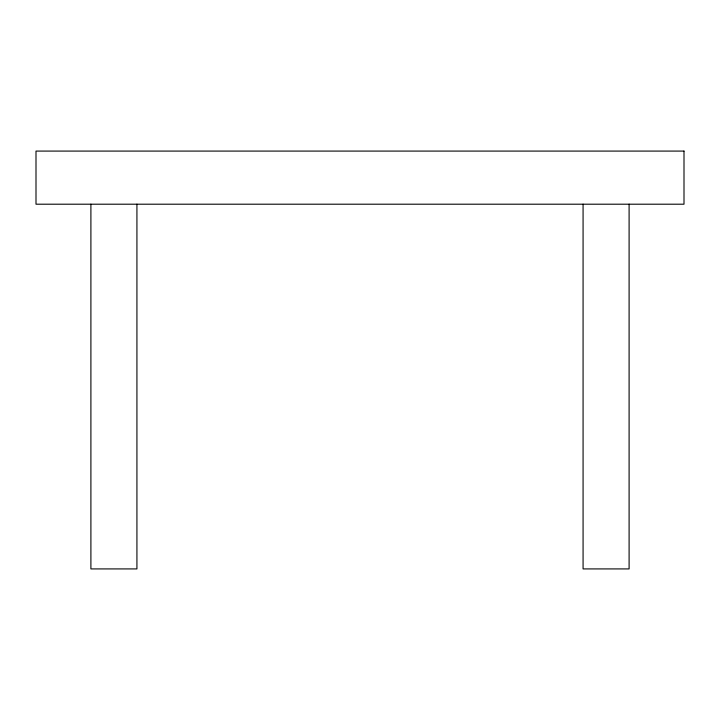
<?xml version="1.0" encoding="UTF-8"?>
<svg xmlns="http://www.w3.org/2000/svg" width="720" height="720" viewBox="0 0 720 720"><rect width="100%" height="100%" fill="white"/><g stroke="black" fill="none" stroke-linecap="round" stroke-linejoin="round"><path stroke-width="1.08" d="M629.1 204.201L629.1 568.917L583.074 568.917L583.074 204.201M136.926 204.201L136.926 568.917L90.9 568.917L90.9 204.201M684 151.083L36 151.083L36 204.201L684 204.201L684 151.083"/></g></svg>
